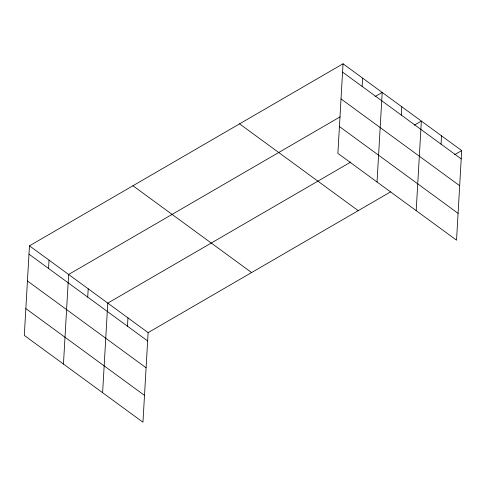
<?xml version="1.0" encoding="UTF-8"?>
<svg xmlns="http://www.w3.org/2000/svg" width="486" height="486" viewBox="0 0 486 486"><rect width="100%" height="100%" fill="white"/><g stroke="black" fill="none" stroke-linecap="round" stroke-linejoin="round"><path stroke-width="0.73" d="M343.043 63.788L337.879 153.369L456.536 240.169L461.7 150.587L343.043 63.788L29.464 245.831L24.3 335.413L142.957 422.213L148.121 332.631L390.556 191.891M48.564 268.472L49.043 260.156M63.453 364.057L68.623 274.475L340.164 116.834M87.723 297.116L88.197 288.799M102.613 392.7L107.777 303.118L350.862 162.002M127.472 326.197L127.952 317.874M362.143 86.429L362.623 78.106M377.033 182.013L382.203 92.431L375.089 96.562M401.296 115.073L401.776 106.756M416.192 210.657L421.356 121.075L414.242 125.206M441.051 144.154L441.531 135.831M454.586 154.718L461.7 150.587M342.563 72.104L461.22 158.91M341.02 98.919L459.677 185.725M339.422 126.548L458.079 213.354M239.562 123.863L358.218 210.663M132.945 185.755L251.602 272.561M29.464 245.831L148.121 332.631M28.984 254.148L147.641 340.953M27.441 280.969L146.098 367.768M25.849 308.598L144.5 395.397"/></g></svg>
